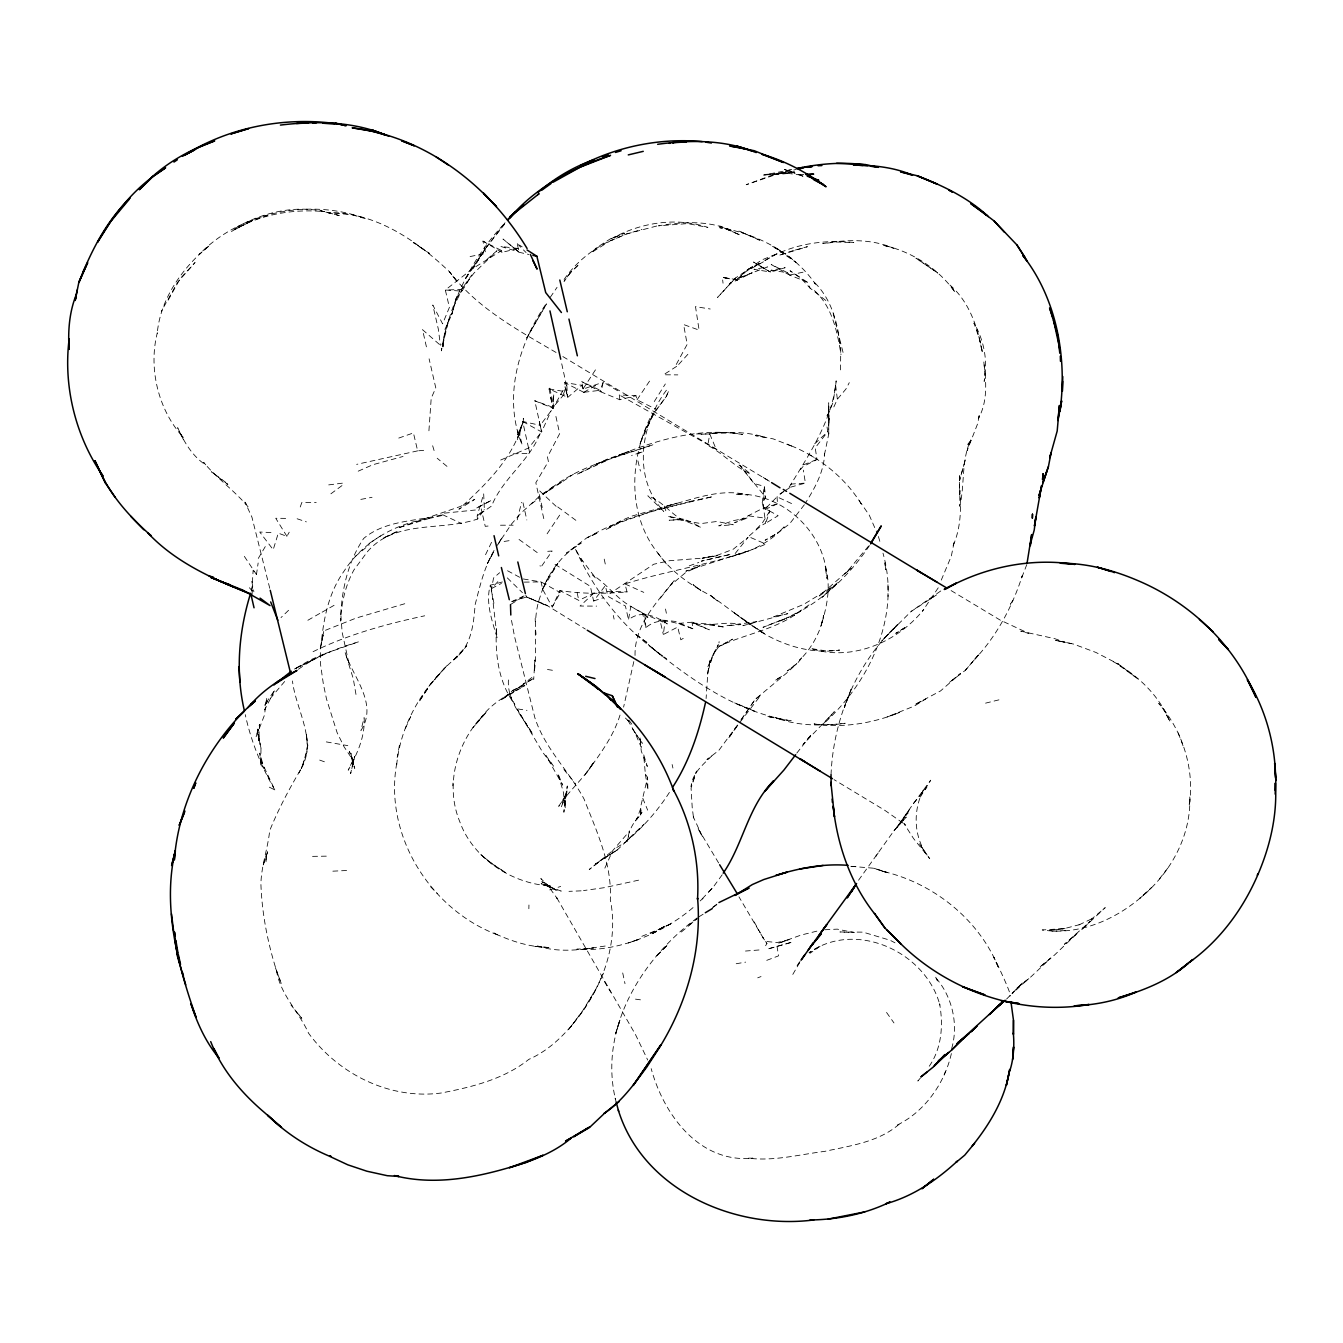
<?xml version="1.0" encoding="UTF-8"?>
<svg xmlns="http://www.w3.org/2000/svg" width="1343" height="1343" viewBox="0 0 1343 1343"><rect width="100%" height="100%" fill="white"/><g stroke="black" fill="none" stroke-linecap="round" stroke-linejoin="round"><path stroke-width="0.75" stroke-dasharray="5 3.75" d="M828.749 433.99L828.698 402.816L828.749 433.99L823.964 457.023L824.652 453.447C823.998 471.712 814.966 487.929 805.431 503.004M260.76 764.939L259.77 753.154L264.067 768.28L260.76 764.939L260.995 748.085L257.369 731.734L260.995 748.085M616.739 847.517L627.483 840.97C628.406 830.948 633.258 821.782 640.712 815.1L640.846 805.985L647.595 777.345L645.379 774.223L643.599 754.447L647.309 766.45L641.283 751.19L639.939 737.005L641.283 747.38L634.735 732.187L627.047 718.824M831.032 774.76C833.281 719.16 856.23 663.56 897.074 625.099L897.745 624.495L892.608 629.867L911.108 611.468L936.759 594.764L925.747 601.546M627.483 840.97L629.582 830.964M707.576 674.169L710.481 658.506L707.845 672.574L706.099 698.545M528.857 908.724L528.941 904.997M789.096 487.274C809.141 454.37 832.576 419.923 836.169 380.841L833.231 401.96L828.228 414.248L829.067 411.042M829.168 418.311L829.017 423.448L828.698 402.866M840.533 369.896L840.752 349.298L838.569 334.558M523.3 578.967L541.061 581.905L542.773 589.594L552.242 607.019L559.88 590.567C582.073 594.026 604.719 593.841 627.063 591.927L624.965 583.92C671.517 569.18 720.755 563.506 765.896 544.083L748.404 536.562C749.008 536.344 760.877 524.928 765.661 523.266L763.479 507.62L764.368 486.351L754.111 483.547L739.741 465.299L736.635 464.258M640.712 815.1L641.064 807.546L636.649 819.364L641.988 812.297L633.409 823.427M556.455 897.376L557.311 898.685L548.951 887.035L540.826 878.574L551.469 888.764L541.85 881.68L555.968 890.006L542.69 883.879L556.103 890.023L561.223 891.097L541.145 883.694L551.15 885.994C512.606 884.13 473.139 858.748 459.843 821.832C444.818 785.638 456.318 743.669 482.506 715.869M528.554 447.991L522.679 421.467L540.188 425.311L534.799 400.785L553.064 408.255L553.769 394.07L553.064 408.255L540.188 425.311L541.615 431.942L528.554 447.991L498.203 461.102M452.809 785.806L452.96 783.07M252.014 595.369L252.568 586.152L251.007 591.457M494.056 550.445C484.118 567.787 480.173 585.061 475.103 604.803C473.693 623.421 471.678 644.052 456.654 657.247C424.657 683.956 400.785 722.702 396.722 764.587L397.008 761.934C383.04 834.339 430.146 909.983 498.387 935.164L493.989 932.915M477.436 519.069L477.168 515.981L483.681 493.821L484.353 509.568L477.436 519.069C441.31 531.475 395.43 519.321 367.495 551.637L353.931 569.952C345.252 585.649 341.441 603.326 340.484 621.087C341.223 592.028 347.249 562.868 363.701 538.425C385.642 520.026 416.061 521.453 442.535 514.671L444.046 513.177L475.355 510.004M635.038 655.434C634.45 625.066 656.912 602.201 674.572 580.126L658.926 599.901M689.782 501.611C654.847 510.676 618.67 518.868 587.512 537.754L598.357 532.5L587.327 537.452L566.528 553.047L581.15 543.076C561.156 554.575 546.349 575.341 539.92 597.383C531.509 621.037 537.972 647.108 534.296 671.752L534.867 659.95L533.691 679.659M426.419 346.847L422.525 329.69L440.386 345.269L441.897 343.858L442.955 346.863L444.248 335.23L448.898 319.265L441.327 350.842C449.418 303.484 471.913 257.386 505.505 222.434M442.955 346.863L444.986 329.22L451.634 314.833L457.023 296.602L451.634 314.833L453.649 306.338L462.026 290.155L454.824 300.043L462.009 291.129L471.762 275.097L461.421 289.467L445.339 290.021L449.401 307.396L442.602 323.814L432.765 304.979L438.406 329.455L440.386 345.269M718.958 642.928L719.126 641.618M251.863 591.256L253.139 570.221L256.463 574.535L258.141 563.002M697.269 917.84C640.863 959.204 597.551 1030.417 616.168 1102.133M762.22 502.987L764.368 486.351L765.611 497.279L762.22 502.987L763.479 507.62L769.74 511.112L765.661 523.266L778.134 515.712L763.479 507.62M683.251 638.361L680.817 639.788L677.711 627.063L663.341 634.517L665.171 620.332L675.73 621.473L692.887 628.776L692.098 622.783M951.364 1053.583C944.498 1084.254 923.178 1113.918 893.918 1126.576M776.808 253.676L763.378 261.516C789.734 244.376 822.957 239.155 853.795 242.546L836.555 242.009L822.755 243.62C846.275 239.49 871.406 238.634 893.75 248.27L882.636 245.097C911.309 251.242 938.791 268.583 955.393 292.724L949.669 284.783C969.629 302.007 977.973 328.045 982.572 353.276L979.282 338.302L973.91 323.042C984.251 340.316 987.961 361.62 984.167 381.429L984.939 375.217L983.815 361.569C986.131 380.422 988.045 401.171 978.443 418.462L979.567 413.879L977.62 423.784L967.094 450.711L970.838 439.732C960.95 460.951 965.029 484.252 959.775 506.277L959.876 490.38C961.303 509.198 960.782 528.672 952.875 546.131L954 542.79L951.331 556.136L940.973 580.797M692.887 628.776C677.51 623.505 660.353 615.111 645.916 627.634L642.575 613.231L647.897 617.377L642.105 612.66L630.774 606.398L642.575 613.231L667.303 623.907C655.72 616.017 641.064 609.621 628.524 619.727L630.774 606.398C616.269 598.088 606.734 583.92 592.683 574.989L595.956 578.514L580.058 557.379L582.342 561.173L575.106 548.448C592.616 587.143 617.864 621.809 651.724 647.712C692.367 680.901 738.247 712.814 791.178 720.771L781.374 719.378M696.513 433.94L709.759 433.99L707.795 445.339C723.138 453.43 734.604 467.011 750.737 474.029L739.741 465.299L765.611 497.279M399.391 745.399L397.192 757.536M785.269 490.564L790.574 487.173L791.128 484.084L805.414 483.094L803.349 470.168M707.643 673.682L707.845 672.574M355.979 694.432L353.259 678.635L345.101 652.413C352.823 677.275 378.474 703.531 360.931 730.474L364.121 717.666C365.313 736.568 357.087 754.044 348.223 770.194L354.753 756.428L350.607 773.652L353.444 760.742L353.494 764.721L350.859 753.222L354.737 768.397L349.314 751.291L353.259 760.608L344.06 746.792L337.076 732.523L326.534 699.099L323.361 684.04L320.557 664.483L320.272 648.787L323.73 631.697L321.212 644.019C323.562 618.401 328.733 592.599 344.077 571.128C362.879 541.934 394.993 523.636 429.038 518.499L397.595 528.051L460.129 506.563L474.767 499.344L458.903 509.232C484.924 485.243 512.774 458.987 522.343 423.901L517.089 440.286L520.278 429.676L519.791 435.048L522.125 444.902C502.483 396.856 518.885 342.952 547.239 302.175M633.812 661.579L623.605 707.123M320.272 648.787L323.579 632.335M502.383 581.955L490.313 585.195C485.259 602.806 492.26 621.087 497.179 637.975L491.471 588.536L493.586 577.943L499.63 572.722M666.413 390.225C640.729 424.539 631.965 477.487 663.795 511.398L647.83 495.785C662.099 500.872 670.459 513.664 683.436 520.648L683.805 519.321L690.134 521.47L701.13 527.48L684.812 520.765L700.979 523.585L716.927 521.47L733.244 524.76L718.723 525.835L733.211 520.681L748.219 517.726L734.638 522.729L762.79 508.292L777.496 503.81L777.043 496.843L786.058 489.507M951.65 1048.598C958.751 1024.491 952.221 996.405 935.635 977.62L937.565 980.91L934.56 975.102M617.646 390.746L603.242 382.067L601.026 391.904L619.828 399.744L635.961 395.715L637.035 399.828L656.643 409.548M303.384 763.68L299.036 772.88L303.384 763.68L307.832 745.583L306.254 733.295L307.748 749.948L301.369 768.381C317.267 740.043 295.863 709.809 292.455 680.951M517.223 519.808L521.588 502.366M965.214 460.045L959.657 480.139L963.921 464.728M649.878 418.428C629.632 460.615 627.382 514.923 657.869 553.115C670.996 571.396 689.832 584.725 709.658 595.067C728.191 607.489 745.063 622.262 764.452 633.493L746.255 621.708L762.807 632.62L759.349 630.874C783.271 645.647 811.29 654.326 839.627 650.096L825.794 650.868L810.551 648.468C851.697 661.981 897.779 642.139 923.799 609.403M556.052 352.47C517.458 329.858 477.084 308.067 449.586 271.89C418.747 242.428 380.623 215.686 336.623 212.731L327.944 212.681L351.799 214.695L365.699 218.758C310.552 197.723 240.028 211.808 198.949 254.7L209.777 245.282C182.9 267.005 160.136 298.666 157.181 333.92L157.316 332.795C148.166 368.704 158.39 410.572 183.706 437.868L181.07 434.746M708.181 670.677L713.452 653.84L718.304 644.674L707.879 666.783L713.452 653.84L718.236 647.41L732.506 639.15L718.774 646.503C745.617 633.678 776.64 629.615 800.629 610.796L786.713 617.998L762.992 627.332L786.713 617.998M619.308 1022.124L615.631 1033.674L619.929 1020.21L615.027 1035.537M620.013 715.08C613.113 737.458 598.424 756.361 584.843 775.112L593.539 762.673C583.668 778.671 568.996 790.708 558.722 806.337L567.031 793.193L561.206 807.042L567.468 789.55L564.547 802.812L567.317 785.991L563.875 812.23L565.269 795.526L565.202 808.402L563.422 792.303L557.832 773.367L562.7 785.118L545.997 755.639L553.904 766.635L542.79 752.449L517.424 709.608L532.651 734.05C522.175 716.407 505.723 699.569 508.678 677.308M300.295 770.194C288.762 789.718 278.236 809.644 269.691 830.645C267.828 848.776 261.264 865.815 260.911 884.063C261.919 913.408 267.643 942.568 276.473 970.502C280.402 994.978 298.901 1011.514 308.537 1033.17C338.654 1074.35 390.091 1099.833 441.226 1093.001C471.897 1087.091 503.961 1079.235 528.823 1059.375C550.831 1049.689 567.753 1031.76 581.72 1012.689L582.258 1011.967C605.122 979.635 618.317 939.277 610.31 899.642C612.156 864.086 596.712 831.468 584.138 799.219C569.197 771.184 544.838 748.504 534.867 717.75L514.621 636.918L510.86 616.991M563.523 394.003L566.494 385.491L561.139 361.116M300.244 506.983L301.873 502.4L316.209 502.5M1026.807 564.547L1021.1 579.337L1022.376 575.476C1012.572 606.146 997.01 635.558 974.85 659.178L978.443 654.964L965.281 670.392L949.048 682.664L960.564 673.447L940.536 690.94L914.717 704.672L925.73 698.998L914.382 706.032L887.152 716.944L899.541 712.512C872.631 723.34 842.917 728.342 814.093 723.894C821.362 724.935 835.883 724.901 845.183 723.256C821.933 726.093 797.574 726.21 775.448 717.615L782.096 719.479L766.685 716.272L782.281 719.495M603.242 382.067L600.22 390.293L601.026 391.904L581.67 381.58L583.752 392.307L600.22 390.293L581.67 381.58M944.129 1075.038L945.606 1071.11L944.935 1072.856M410.337 717.733L410.723 716.658L404.814 729.618M771.167 270.228L770.328 272.092L753.524 262.036L770.328 272.092L785.168 267.693L771.167 270.228L787.418 272.679L789.55 275.063L806.992 281.98L810.148 288.191L828.413 302.528M604.87 868.132L612.66 850.69L629.582 831.116M522.679 421.467L541.615 431.942L551.301 410.37M833.869 406.912L837.361 399.24L845.872 389.117L849.28 382.671M595.167 990.614L603.544 973.138M485.545 554.709L491.857 541.665M274.408 690.906L264.571 710.044L266.854 697.588L264.453 715.181L255.925 737.156L259.518 724.364L258.712 740.816L257.89 729.031L260.257 744.71M428.921 430.784L431.204 398.233L435.787 387.858L429.105 358.833M539.852 434.142C528.941 461.505 502.601 478.444 491.622 505.992L477.168 515.981L484.353 509.568M480.223 718.925C491.051 703.128 508.326 694.247 524.861 685.534L501.51 699.703L512.942 690.252L523.804 685.115L512.724 690.705L534.044 678.198L523.082 684.259L533.423 676.318M482.641 716.054L486.871 711.589L473.021 727.721L482.892 715.584M493.452 552.292L487.341 563.573L493.536 552.04M676.268 364.457L687.18 344.328L683.604 324.553L699.099 330.109L695.506 306.64L710.212 309.008M270.984 532.55L259.753 532.029L273.2 549.723L278.303 533.137L286.932 536.361L289.215 532.197M168.16 300.194L180.281 278.471L195.071 262.523L177.561 282.332L161.378 311.24M552.242 607.019L560.283 592.649L559.88 590.567L578.799 600.388L593.908 593.153L610.209 591.289L627.063 591.927M929.255 1066.224C941.863 1048.077 943.39 1024.978 939.613 1003.809L939.966 1005.303C926.066 952.12 856.062 919.435 809.04 952.707L820.976 945.69L809.863 953.362M938.237 587.814L922.507 611.149M792.806 974.414L799.992 961.974M258.276 558.436L265.427 546.349M498.354 543.982L502.282 537.334L499.797 541.179M1049.487 930.38L1065.117 928.55L1042.235 929.96C1082.894 936.256 1123.285 916.161 1151.287 887.807L1139.334 898.668C1169.871 874.411 1191.359 836.269 1189.78 796.567L1189.159 806.253C1195.035 770.009 1182.797 730.894 1158.724 703.413L1163.609 709.608L1170.173 721.98C1159.261 695.59 1137.974 675.26 1113.297 661.629L1118.685 664.248L1137.974 679.004L1116.302 663.257L1118.685 664.248L1095.972 652.463L1073.477 644.052L1055.598 640.41L1065.133 642.273L1054.708 638.664L1020.764 631.16L1028.872 633.426L1000.35 620.181L950.844 590.433M765.594 945.724L766.937 943.525L762.555 937.095L766.937 943.525M858.563 880.219L893.951 830.78L906.256 817.098L893.951 830.78M496.574 546.282L511.381 524.19L521.134 512.976L541.447 494.459L552.141 487.761L541.649 495.466L552.074 487.308L562.868 481.398L545.795 492.696C575.979 466.34 616.219 457.829 653.051 444.734L607.237 459.625L595.99 464.141L607.12 460.296L576.852 474.364L606.633 459.39L629.145 451.399L618.216 455.428C657.281 439.9 700.156 426.99 742.511 434.444L731.499 433L711.521 433.319M769.74 511.112L762.471 522.847L755.186 530.334M654.259 401.574L665.339 383.964M804.373 504.716L789.667 523.77L777.731 532.919L784.161 526.892C770.429 541.984 751.727 551.503 732.069 556.355L746.272 551.537L685.837 571.195L700.089 565.672L685.534 572.638L670.308 585.464M437.7 676.049L447.353 665.104L428.551 686.709L437.7 676.049L434.595 679.692M876.626 855.155L876.005 856.112L879.699 850.807M427.662 688.64L418.815 702.036L427.93 688.22M595.453 369.862L582.896 389.168L583.752 392.307L598.693 383.729L582.896 389.168L581.855 385.307L564.664 382.621L567.736 397.394L581.855 385.307M741.487 719.412L755.253 699.267L786.88 672.877L796.852 663.66L787.233 670.98L797.574 663.14L802.644 656.727L799.387 660.37C811.676 648.199 820.573 632.352 823.662 615.329L820.942 626.14C826.969 606.499 831.535 586.152 824.988 565.789L827.003 578.564C825.374 531.727 781.693 491.991 735.209 494.14L748.051 494.946C720.352 487.794 692.652 499.579 666.044 506.294L677.04 503.205L631.361 516.249L620.046 521.151L605.861 529.595L620.6 522.276L655.149 510.189L713.099 496.574L689.933 501.426M637.035 399.828L649.743 380.824M273.687 691.561L264.218 705.629L284.649 681.505M547.105 533.809L560.065 514.554M869.492 545.594C846.879 579.169 815.302 607.791 777.043 622.212M550.261 297.323L557.043 287.335M669.402 792.42C657.617 810.836 643.096 827.254 626.291 841.238L644.036 824.266L617.394 849.867L595.486 863.885L602.403 859.251L589.224 869.525L612.66 850.69M740.849 720.083L755.253 699.267L760.793 695.238L738.935 723.608M737.492 725.002L718.824 750.401L706.938 759.567L711.807 755.874C702.909 764.788 692.367 772.98 691.041 786.629L696.581 771.05L691.074 788.072L692.216 807.579L693.693 819.163L693.273 816.829L702.909 837.596L702.255 836.437M895.042 829.521L908.137 812.733L896.553 827.724L913.509 803.467L926.871 787.434M590.534 766.937L593.539 762.673M737.777 725.287L728.225 738.616L737.324 725.724M796.819 753.087L811.827 734.033L802.98 744.492L834.339 711.689L822.587 724.649C869.676 682.513 901.069 616.622 882.989 553.182M901.371 820.892L910.151 808.687L903.856 817.4M722.198 874.78L712.965 887.471L700.375 900.767M868.585 546.03L847.164 571.614L819.264 595.956L836.706 584.205M800.059 961.487L796.55 966.272L799.622 962.243M564.094 279.428C575.912 262.372 592.481 248.992 611.25 240.212L591.373 252.618L596.242 247.951L610.108 238.987L624.68 233.145L610.78 239.071C639.755 222.753 675.949 216.676 707.895 227.42L687.566 223.593L658.523 225.825C683.134 221.477 709.574 220.42 732.842 230.912L719.596 227.689C756.529 233.363 794.082 253.038 815.486 284.162L813.573 281.577C830.595 297.642 837.512 321.397 839.979 344.06M555.045 564.396L590.366 586.354L593.606 601.026L605.34 585.632L607.892 596.359L625.418 606.046L628.524 619.727M1159.378 878.943L1169.367 866.084M827.053 427.007L827.708 431.741L815.218 447.84L816.997 459.457L802.862 466.709L800.428 469.614M735.175 553.517L748.068 537.318L733.211 549.237L717.968 555.045L702.12 558.252L717.28 555.717L701.348 558.235L669.486 560.719L653.705 564.245L610.41 593.186M505.035 222.753L485.73 248.119L473.189 268.298L485.024 249.11L505.018 223.609M913.509 803.467L930.699 780.199L920.056 797.44L924.185 788.375C912.166 810.484 913.408 839.039 929.725 858.647L913.593 838.586L903.889 823.477L905.87 825.106L884.97 810.433L834.07 779.662M965.281 670.392L978.308 655.132M288.577 610.293L281.006 617.579M920.509 1077.925L917.823 1081.014L920.425 1078.261M678.651 364.49L688.64 353.461M493.922 603.175L490.313 585.195L491.471 588.536L499.663 579.706M708.668 891.937L712.965 887.471M897.074 625.099L881.797 640.947L896.805 625.536M1081.77 929.658L1090.197 921.332L1064.395 944.314L1076.062 934.443L1054.289 955.259L1039.398 967.396L1050.881 958.029L1030.366 977.351L1016.013 988.817L1028.839 978.661M681.337 932.008L697.235 918.662L686.726 926.754M1083.65 927.812L1105.239 907.633L1091.188 919.367L1093.336 918.075L1078.043 925.327L1080.242 924.471L1064.042 928.668M700.156 900.935L703.01 898.266L700.173 900.717M593.908 593.153L580.058 606.046L596.661 606.113M899.021 1124.326C878.607 1142.054 850.337 1145.78 824.787 1151.354C799.387 1154.544 773.87 1161.41 748.152 1158.153L752.903 1158.203C699.35 1163.441 663.761 1114.858 651.187 1068.625M814.681 443.794L827.708 431.741M747.463 269.775L760.927 262.741L747.463 269.775L737.508 278.84L746.104 271.454L763.529 261.734L749.747 268.482L735.477 278.035L729.383 283.877L752.231 272.763L738.012 278.37L767.491 266.904L753.927 269.339L770.143 271.957M844.529 574.015L851.328 568.223L847.164 571.614L847.836 571.01M1006.578 999.074L1022.611 982.707L1012.001 993.736L1027.311 979.87M487.039 259.317L496.893 250.788L473.911 273.166L461.421 289.467L462.009 291.129L445.339 290.021L472.77 268.566L501.594 250.57L502.03 252.366L517.928 248.455L518.902 252.232L528.873 254.465M355.257 556.455L369.191 544.889M531.358 503.961L538.56 498.354M712.797 907.23L717.38 903.721M330.898 493.804L344.782 483.53M809.006 604.887L793.948 615.48M748.605 269.204L761.632 260.005L775.515 254.415M298.448 669.267C316.411 656.19 337.429 648.199 358.564 641.836L325.023 653.605L308.974 661.814L326.433 653.067L325.023 653.605M940.788 590.954L911.108 611.468M712.73 907.566L717.246 904.41L714.14 906.559M693.038 907.599C674.27 923.631 651.842 935.517 628.255 942.92L639.553 939.093C619.627 946.462 598.172 950.978 576.852 949.182L593.539 947.99C575.005 950.525 555.649 952.002 537.603 945.992L542.052 947.033C525.717 945.892 509.937 940.385 495.097 933.771M562.969 481.331L573.461 474.146M369.023 543.512L383.46 533.994M831.871 587.109L803.869 604.3L773.669 616.857L787.77 613.667L742.88 625.687L756.881 621.608L726.227 625.804L740.916 624.613C725.002 620.382 708.751 627.718 692.77 623.102L692.417 622.178L676.721 623.588M676.62 366.37L663.543 374.781L677.812 374.882M779.964 493.939L783.506 491.689M698.88 916.849L703.698 913.861M511.079 604.182L524.156 596.141M322.152 612.173L335.649 604.417M307.866 620.265L321.313 612.559M296.182 668.025L310.216 659.984L326.433 653.067M251.242 220.923L235.495 229.217L252.568 220.521L251.242 220.923L267.526 215.434M491.471 588.536L501.426 583.433M295.964 668.294L311.895 660.403L294.419 669.032M313.07 651.691C348.324 634.416 386.448 623.975 424.707 615.799M524.072 595.923L510.323 602.218L526.456 596.964L545.459 604.484L585.33 629.061M777.496 503.81L764.268 509.836L777.043 496.843L793.411 504.397M358.212 471.175L372.834 464.728L403.034 456.469M620.701 521.672L609.353 526.557M766.752 960.346L778.52 955.88L777.026 946.227M650.348 933.368L672.205 923.145L661.377 928.366L665.91 925.377L650.65 934.627L661.176 928.449L639.537 937.263M803.601 464.779L816.997 459.457M325.459 630.27L356.197 618.049L404.763 603.729M757.721 977.822L761.028 976.562M689.228 565.856L698.83 562.432M398.77 438.07L413.426 432.933L417.656 450.862L426.302 450.106M593.606 601.026L603.645 597.635M637.337 453.581L643.129 451.684L631.563 455.462M549.723 889.905L560.669 886.464M790.171 169.99L774.29 174.372L746.204 184.73L776.254 174.456L796.382 169.369M790.574 487.173L805.414 483.094M985.577 703.144L1001.593 699.199M791.715 169.537L763.647 175.06L778.839 173.6C737.995 175.664 790.574 175.01 794.62 171.938L780.468 173.683L795.694 172.038L781.827 172.559L801.251 175.144M417.656 450.862L356.65 464.376M638.58 880.169L604.434 887.656L583.534 890.577M656.693 226.027L626.342 234.018L611.703 240.296L626.207 234.085L642.055 229.384M428.719 518.566L444.684 514.906M789.55 275.063L803.651 272.058M470.1 256.563L485.679 253.357L482.943 241.119L501.594 250.57M360.831 499.395L372.045 497.296M816.863 931.152L801.066 935.064L777.95 943.424L789.029 939.664L777.211 942.534L764.201 941.292M736.216 963.737L745.65 962.125M605.173 946.043L581.771 949.4M504.129 541.447L509.198 540.658M328.716 484.89L344.614 482.892M1053.533 929.86L1065.117 928.55M759.013 949.971L745.483 951.045M488.063 526.036L485.259 526.338L481.214 508.879M712.562 433.269C730.122 431.523 748.202 432.06 765.174 437.281L755.27 435.619L773.148 438.859L792.974 446.615L786.981 444.164C817.165 455.428 844.176 476.345 861.148 503.759L859.084 500.486L869.24 515.108L877.046 532.919M723.541 432.429L700.173 434.444M547.726 551.318L552.124 551.033L540.558 567.72L540.071 565.537M1051.989 931.287L1069.213 930.38M824.887 929.759L837.277 929.138L854.249 932.613L839.929 931.975L863.045 932.143L890.073 940.234L894.992 942.82M332.863 871.171L347.468 870.465M581.099 890.845L568.979 891.349M803.769 174.573L799.807 174.741L784.362 169.436L804.625 176.806L801.821 175.815M513.227 453.783L529.813 453.447L528.051 445.288M312.55 856.364L327.121 856.146M524.24 582.123L541.061 581.905L560.283 592.649M500.469 525.214L513.144 525.197M285.656 518.381L275.751 518.264L286.932 536.361M851.009 866.319L873.84 868.233L886.145 872.094L881.377 871.036C932.697 882.351 979.4 919.418 998.94 968.572C981.196 930.934 1015.006 998.957 1009.768 995.935M851.093 866.42L855.239 866.604L851.68 865.983M665.171 620.332L659.95 620.097L663.341 634.517M619.828 399.744L619.274 394.926L635.961 395.715M517.928 248.455L500.771 246.457L518.818 251.896L503.004 239.054L518.902 252.232M326.315 741.907L347.803 745.634M635.491 999.142L640.493 999.83M748.806 515.863L763.982 517.995M709.524 624.965L725.019 627.248L708.6 623.891L692.77 623.102L709.289 629.8L692.417 622.178M737.089 279.663L722.366 277.38L723.038 283.205M517.794 708.936L526.993 710.363M547.474 669.502L555.482 670.761M549.018 388.899L566.276 391.854L567.736 397.394L549.018 388.899L553.064 408.037L565.101 386.734L566.276 391.854L552.98 407.332L534.799 400.785M728.527 278.488L722.366 277.38L737.643 280.284M683.805 519.321L667.656 516.216L683.436 520.648M1057.982 640.762L1073.477 644.052M319.684 760.088L326.853 762.673M297.122 518.767L306.338 521.873M502.03 252.366L482.943 241.119M526.456 596.964L547.306 605.811L526.456 596.964L525.801 595.134M716.776 449.519L619.274 394.926M624.965 583.92L643.801 592.381M519.64 577.272L505.791 569.801M442.535 514.671L461.74 523.636M583.752 392.307L564.664 382.621M269.355 787.183L274.811 789.902L259.518 757.318L264.067 768.28M787.418 272.679L771.218 264.487L788.744 274.677M769.388 481.247L562.65 356.432M809.342 454.656L814.362 457.644M763.177 477.42L769.908 481.583M518.499 249.815L517.273 243.704L522.175 246.843M806.992 281.98L790.053 270.749L801.251 278.555L810.148 288.191M446.984 466.374L437.18 458.232M519.036 539.466L537.217 552.577M651.724 647.712L666.313 658.775L664.483 657.08M557.765 506.949L576.382 520.698M539.718 490.934L556.791 506.983M507.301 577.876L522.444 592.683M430.65 886.85L437.566 893.666M814.412 290.608C832.24 306.607 837.31 331.922 841.003 354.602M625.418 718.052L629.514 722.098M517.273 243.704L526.07 252.551M249.412 587.747L251.98 590.668M563.909 769.556L575.727 784.043M299.103 1014.989L301.806 1018.313L290.995 1005.068M657.869 553.115L667.37 565.235M628.877 720.117L632.251 724.8M886.548 1012.454L893.968 1022.93M634.735 732.187L642.34 743.283L632.402 728.762M927.19 855.155L919.166 843.387L924.605 851.412M183.32 439.413L177.645 427.695C184.125 442.099 192.469 456.452 206.083 465.182L203.582 462.345C217.079 478.528 234.689 490.783 248.287 507.066L244.963 502.131L251.93 517.156L269.758 588.301M244.342 556.371L256.463 574.535M556.841 897.93L635.541 1034.681L647.729 1060.063M763.26 938.119L738.969 896.855M604.417 981.582L610.88 992.376M718.639 862.978L697.638 827.825L702.708 837.277M754.195 921.902L760.222 932.781L759.265 931.035M274.811 789.902C261.247 766.433 250.99 741.168 245.265 714.644M267.425 775.549L269.221 779.108M509.35 693.609L514.839 704.706C498.035 681.656 494.996 653.923 496.457 626.308M1166.714 714.761L1167.285 716.004M709.759 433.99L716.054 448.898M642.777 798.296L647.662 810.148M1178.214 732.892L1184.157 748.823M275.365 967.564L281.342 983.714L276.473 970.502M517.391 431.019L520.496 440.101M664.248 506.093L665.809 510.76M878.406 536.529L880.605 543.898M432.664 445.758L434.679 452.557M833.18 313.641L843.84 355.509M615.094 1098.171L615.48 1099.548M348.895 663.241L342.112 632.167L340.971 616.185M637.908 460.867L640.426 471.074M672.121 764.536L672.927 768.045M613.281 615.48L614.104 619.089M550.546 397.159L553.064 408.255M539.265 421.433L541.615 431.942M978.846 336.388L982.572 353.276M539.366 494.56L542.236 507.536M523.015 502.752L526.825 519.959M543.781 518.616L535.84 482.725L548.397 461.421L547.424 456.973L559.662 433.655L555.381 413.963M604.216 559.124L605.995 567.367M577.154 592.783L578.799 600.388M549.824 388.127L553.501 405.267M622.716 972.953L624.999 983.697M251.779 581.318L253.877 591.81M665.524 609.034L666.363 613.264M645.379 774.223L647.914 790.137L647.595 777.345M835.615 385.256L837.361 399.24M535.605 630.001L536.042 634.484M644.774 614.003L645.916 627.634M566.847 385.542L567.501 396.521M535.169 618.401L535.286 621.658M887.958 584.742L887.992 596.527M959.624 475.808L959.523 494.677L959.624 475.808M266.166 854.987L265.998 862.743L266.166 854.987M523.35 418.311L523.216 422.273L517.458 434.897L523.216 422.273L523.35 418.311M267.626 851.882L262.691 866.47L267.626 851.882M645.748 429.021L639.671 444.483L653.739 413.174L666.397 396.303L668.696 390.897L666.397 396.303L655.25 411.596L648.434 423.616L653.739 413.174L645.748 429.021M546.467 304.005L526.657 338.083L546.467 304.005M851.076 689.446L844.394 707.543L851.076 689.446M548.548 577.037L542.001 590.165L557.815 563.355L548.548 577.037M1010.473 604.149L1012.874 600.321L1010.473 604.149M827.943 414.215L827.036 415.961L828.614 413.191L827.943 414.215M595.721 989.539L583.701 1009.684L568.509 1029.695L582.056 1011.766L595.721 989.539M473.206 266.703L464.628 279.999L485.142 249.043L473.206 266.703M723.776 290.625L717.531 297.458L735.477 278.035L723.776 290.625M666.883 945.573L655.737 956.921L666.883 945.573M967.9 444.315L971.812 439.597L967.9 444.315M570.053 272.931L564.043 281.342L571.178 271.907L579.219 264.135L570.053 272.931M457.426 656.828L452.322 661.125L466.76 645.815L457.426 656.828M837.478 582.694L822.252 597.215L837.478 582.694M775.734 680.078L782.348 675.898L775.734 680.078M1077.052 933.318L1074.165 935.87L1077.052 933.318M503.054 698.276L513.58 691.763L503.054 698.276M237.963 226.547L231.214 231.684C258.628 214.561 292.421 208.635 324.351 211.623C295.074 205.009 263.899 212.312 237.963 226.547M904.594 627.785L895.731 633.342L904.594 627.785M617.444 849.817L603.141 858.849L617.394 849.867M490.699 500.721L475.976 508.359L490.699 500.721M774.777 534.732L765.107 540.239L775.616 534.279L774.777 534.732M397.192 531.492L382.453 538.493L397.192 531.492M792.941 250.671L778.705 255.455L807.428 246.692L792.941 250.671M790.96 942.467L767.206 949.165L790.96 942.467M729.853 554.525L701.264 561.173L729.853 554.525M678.081 519.59L669.167 520.211L684.342 519.691L678.081 519.59M548.934 947.537L533.07 946.244L548.934 947.537M339.108 215.518L320.792 210.801L339.108 215.518M887.068 872.614L873.84 868.233L887.068 872.614M759.55 240.145L738.297 230.761L759.55 240.145M750.804 709.322L734.587 702.876L754.413 711.135L750.804 709.322M736.837 233.598L719.798 226.044L740.564 235.277L736.837 233.598M780.451 250.671L772.729 246.39L790.641 257.671L795.996 262.389L774.642 247.599L780.451 250.671M505.606 872.597L491.102 863.163L505.539 872.564M937.699 272.982L915.926 258.141L937.699 272.982M421.752 248.203L413.208 242.462L429.391 253.374L421.752 248.203M745.751 620.768L732.808 611.854L747.799 622.833L745.751 620.768M646.839 642.441L634.517 633.426L646.839 642.441M700.811 590.383L693.089 584.658L700.811 590.383M225.725 482.372L211.405 471.762L227.874 484.454L225.725 482.372M661.965 656.022L648.316 644.69L661.965 656.022M713.653 597.87L710.38 595.234L717.464 600.959L713.653 597.87M491.471 863.23L480.878 854.685L492.109 863.885L491.471 863.23M455.949 280.066L449.586 271.89L456.637 281.023L455.949 280.066M885.171 565.05L884.919 562.767L885.675 569.734L885.171 565.05"/><path stroke-width="1.5" d="M1013.478 1020.294L1013.445 1034.295L1013.478 1020.294L1010.977 1001.945M1013.293 1033.103C1014.418 1043.393 1013.864 1060.634 1009.113 1072.503L1009.718 1069.431L1006.394 1085.245L1009.029 1073.175C1004.128 1100.253 989.287 1124.779 972.198 1146.015L974.565 1143.397M983.596 212.966L994.089 220.957L1016.936 244.963L1027.026 260.945L1022.812 255.455C1056.672 298.347 1067.484 357.977 1059.946 411.21L1061.658 400.835L1057.931 420.527L1059.426 405.418L1057.193 431.019L1049.689 457.778L1051.049 452.977L1048.413 466.642L1042.957 482.49L1048.413 466.642M831.149 785.756L831.032 774.76M1275.195 790.456L1275.346 782.952C1277.512 813.321 1270.73 843.824 1259.113 871.741C1244.357 907.331 1220.72 940.033 1189.21 962.461L1192.886 959.523L1176.267 972.55L1188.555 963.065C1168.662 980.726 1143.38 990.58 1118.165 997.899L1136.262 991.94C1116.822 1000.753 1095.519 1005.034 1074.249 1005.806L1075.39 1005.823M1062.783 376.544L1062.33 391.333L1062.666 381.328M1275.178 794.149L1275.85 780.484L1274.658 763.378L1275.85 780.484M1012.723 1058.418L1013.545 1046.885L1012.622 1059.711M1030.434 545.392L1031.642 534.581L1027.143 562.667M1035.906 517.021L1034.228 530.049L1029.829 545.963L1030.534 542.606M77.172 290.038L75.158 300.496L78.784 282.618L87.681 262.691L82.645 272.663M705.478 702.607C698.931 732.304 689.194 761.733 672.474 787.468M69.181 338.839C63.087 386.28 75.611 436.744 102.975 475.959L99.382 470.403C110.865 495.953 130.12 517.273 150.97 535.588L148.166 533.272C175.899 562.616 213.436 579.152 250.167 593.858L210.566 577.289L242.831 590.097L270.044 605.592L260.072 598.122M1035.856 516.971L1034.429 526.003L1041.597 485.612L1039.247 498.001L1040.405 490.732L1039.096 495.265M75.275 299.69L76.316 294.52C69.349 311.878 67.838 330.882 69.114 349.398L68.929 343.17M250.621 593.237C238.903 630.992 235.226 671.953 244.426 710.85M175.094 851.512C162.419 906.76 177.662 964.828 196.011 1017.121L190.924 1003.775C197.169 1023.248 205.815 1042.252 218.993 1058.083L213.906 1048.53M175.446 850.807L171.619 865.547L175.262 850.958L174.321 860.057C178.837 799.975 209.642 742.159 253.961 701.684L250.167 705.763M1046.801 471.309L1039.062 495.382M184.948 811.071L179.173 825.391L184.411 812.582M86.137 265.713L78.784 282.618C90.871 251.712 106.03 221.226 130.271 197.958M1257.854 873.857L1257.249 875.183M851.261 892.205L856.465 883.644M870.633 543.932L881.26 525.902L871.003 542.757M723.206 873.168C743.317 843.975 747.85 806.505 773.669 780.753L764.671 791.497L783.943 770.026L795.644 754.732M856.481 883.526L847.181 897.896L856.414 883.895M821.009 934.107L811.659 945.304L820.791 934.342M808.117 950.122L813.052 943.357L801.016 960.195M814.681 941.107L856.246 883.963M801.502 959.523L804.793 954.806M809.863 947.722L813.556 942.484M818.928 935.433L826.751 924.588L820.707 932.932M973.272 1144.807L964.744 1155.148L956.048 1162.4L957.24 1161.208C936.894 1179.977 913.156 1196.21 886.061 1203.697L890.023 1201.985C865.278 1214.106 837.428 1219.645 809.98 1219.981L813.841 1219.931C735.041 1230.154 643.096 1190.368 618.284 1110.057M507.503 219.748L515.83 211.623L510.139 217.885M619.106 1101.613L604.434 1113.263C621.977 1101.327 634.332 1083.801 646.839 1066.997L659.984 1046.701C687.112 1002.55 702.07 949.887 697.571 898.031L697.521 899.306C699.753 861.434 691.259 822.587 673.095 789.264L673.8 790.909C656.458 742.36 620.684 701.701 577.742 673.733L596.057 686.558L598.743 689.547L577.792 673.682L596.057 686.558L605.357 694.952M508.342 219.614C534.447 187.919 572.068 168.043 610.545 155.352L580.243 167.12L553.316 182.111M248.035 707.643C261.163 691.494 278.656 679.843 297.004 670.409L276.876 682.865M933.872 1066.443L945.036 1054.507L932.965 1067.282L920.912 1076.918L926.754 1072.218M991.201 1012.756L989.858 1014.015L1003.809 1001.123L956.602 1044.132L967.128 1035.084L950.676 1050.931L938.253 1061.071L948.628 1052.476L934.762 1065.519M951.683 1050.008L960.833 1040.59M144.658 184.209C163.812 164.064 188.692 150.114 214.729 140.897L199.117 147.226L184.344 155.251C229.502 126.746 286.26 116.203 338.906 124.06M151.86 177.259L139.37 189.716L153.186 176.319L165.625 167.808L151.86 177.259L153.186 176.319M971.677 1031.273L977.016 1025.951L970.553 1032.381M129.163 199.368L110.613 221.629L97.569 242.244C111.402 218.456 128.24 195.692 150.131 178.77M989.321 1014.603L1002.398 1001.962M243.452 711.958L235.814 719.16L244.426 711.119M273.955 684.997L291.347 671.231M995.902 1008.257L1003.641 1001.509M523.585 204.959L509.971 216.743L539.097 193.677L537.687 194.601M1003.809 1001.324L998.235 1005.974L1005.185 1000.216M538.107 192.452C554.458 178.25 573.343 166.901 593.841 159.783L579.773 166.079C616.924 146.488 660.303 137.758 702.154 141.603M957.559 1042.739L969.428 1033.388M255.338 701.113L250.57 704.739L255.17 701.214M541.565 190.37L550.949 183.622M277.497 681.74L279.092 680.616M173.969 162.083L177.36 159.767M182.447 156.325L194.601 149.761M588.049 1127.885L565.521 1141.114L571.396 1137.89C553.702 1153.049 531.442 1161.124 509.4 1167.722L543.042 1155.265L526.003 1162.45L526.892 1162.081C484.672 1175.864 438.456 1186.893 394.406 1175.578L399.022 1176.451L387.254 1175.696L366.84 1171.197L347.854 1164.834L328.347 1155.735C305.851 1146.099 285.052 1132.451 267.626 1115.21L281.493 1127.448L264.672 1112.709C241.874 1093.37 221.679 1069.901 210.717 1041.614M705.293 912.77L712.294 908.573M604.098 1113.347L605.223 1112.642L589.376 1127.616L573.662 1136.766L589.762 1126.794M944.532 589.51C983.512 567.367 1030.45 557.479 1074.92 564.396L1060.248 563.221L1061.104 563.204C1087.31 563.271 1113.129 570.07 1137.101 580.277C1189.512 602.218 1234.486 644.422 1255.957 697.353L1247.328 679.709C1265.307 708.97 1275.011 743.216 1275.598 777.53M946.177 588.62L956.216 583.164L944.23 589.224M718.908 902.563L749.058 888.008L734.806 895.479L752.382 884.533L763.747 879.547L787.082 872.144L775.901 875.384C799.152 868.115 823.662 863.331 848.104 865.362M587.965 163.208L591.524 161.311M184.344 155.234L194.701 149.912M602.487 156.795L607.993 154.663M615.463 152.447L621.087 150.785M643.263 151.339L628.272 154.898M864.741 1211.906L828.178 1219.125M797.238 168.429C823.813 162.805 851.865 160.992 878.44 167.388M800.042 168.647L803.702 167.925M797.507 168.58L803.013 167.506M799.572 869.039L823.074 865.429M807.596 167.321L811.76 166.817M657.634 144.305C689.328 139.974 722.433 139.605 752.751 151.171M804.843 167.153L812.414 166.347M673.582 142.61L672.558 142.711L686.357 141.955M280.418 125.084C315.336 120.87 352.051 121.223 385.021 134.72M1075.139 1005.806L1089.106 1004.48C1019.992 1016.349 945.976 990.496 897.342 940.318L900.918 944.163M296.551 123.506L308.588 123.002M807.462 174.64L813.657 174.154L805.733 174.489M818.072 165.743L821.866 165.575M312.533 122.868L316.478 122.75M669.284 143.298L670.174 143.315M836.555 163.309L865.748 164.551M867.696 165.76L853.325 164.92C873.454 165.273 893.834 167.12 912.535 175.194L900.633 171.854L917.118 175.732L937.414 184.209L917.118 175.732C942.736 185.636 968.085 197.606 988.33 216.592M854.45 164.988L863.045 165.508M322.74 123.203L334.776 124.127M705.864 142.173L711.437 143.046M735.93 146.991L729.803 146.018L754.195 150.701L783.456 162.503L761.884 154.244C785.118 160.824 806.723 172.441 826.079 186.778L806.891 174.573L823.679 184.763L813.841 179.844M871.271 166.331L876.66 167.203M509.316 599.717L501.375 567.518M737.962 147.31L745.969 149.09L736.887 146.102L751.593 150.987M532.869 255.355L536.864 256.244L545.711 292.589L561.424 312.533M342.549 124.899L346.192 125.738M345.42 125.587L335.263 123.22L344.731 125.436M585.666 676.284L594.999 678.551M812.75 178.804L818.827 180.298L807.227 176.185M385.105 134.904L371.877 131.161L352.168 127.854C425.949 136.65 489.524 186.157 527.094 248.472M208.971 575.878L213.503 577.238M1111.03 571.396L1097.315 567.166L1111.668 571.648M611.065 700.19L604.635 693.206L612.274 695.724L617.495 707.173M753.423 151.591L756.26 152.565M1113.465 572.219L1114.489 572.571L1112.994 572M388.664 136.18L371.256 129.667L384.568 134.77M226.245 583.332L230.19 584.86M233.548 586.874L212.748 577.994L231.466 586.018M645.16 665.171L665.154 677.09L587.227 630.22M783.271 489.423L786.545 491.37M937.179 582.274L916.631 570.053L947.436 588.402M789.818 493.301L920.929 572.655M832.442 778.671L653.37 670.006M805.347 762.035L800.092 758.845L820.288 771.251M771.587 482.607L779.998 487.811M527.06 249.983L536.864 256.244M448.293 165.004L436.29 157.03M609.772 698.578L620.701 709.322L612.626 699.904M1199.4 619.442L1213.249 631.881M604.635 693.206L615.682 703.43M886.884 930.044L899.206 942.182L884.819 927.879L874.545 913.542L884.819 927.879M130.707 516.216L143.852 529.797M994.089 220.957L1004.48 232.289M875.065 914.365C850.606 883.728 837.243 844.831 833.164 806.102L834.473 816.796L830.914 782.348M105.442 483.01L95.017 460.884L105.442 483.01L115.179 497.346M1025.246 257.688L1016.936 244.963M719.647 864.758L736.971 893.246M532.852 260.508L537.099 269.12L530.367 254.431M612.274 695.724L616.571 705.226M270.682 601.933L277.816 620.248M1049.84 308.487L1057.361 333.853L1060.215 352.722M185.72 984.839L177.813 957.727L174.288 931.891M1049.538 307.967L1053.046 318.274M182.396 972.181L183.487 976.16M616.168 1102.133L618.653 1111.383M525.382 593.556L517.81 561.978M1053.55 320.289L1058.653 343.724M270.245 590.299L290.508 672.927M559.813 280.016L567.283 311.761M568.945 319.063L577.356 355.811M498.689 555.868L494.039 535.672M250.788 593.757L254.045 607.808M549.959 310.904L560.719 359.219M178.384 954.722L180.55 964.392M176.453 947.789L180.029 964.576M510.491 604.585L510.81 615.01M175.883 940.469L177.947 952.791M175.06 941.074L177.813 957.727M1058.905 345.504L1059.778 353.142M171.484 913.861L173.583 930.884M174.758 932.361L175.178 936.356M832.156 799.102L832.375 802.426M238.97 666.581L239.893 682.16M1060.315 356.164L1060.466 361.301M1032.364 518.079L1032.482 514.201L1032.364 518.079M1043.041 473.861L1042.571 479.552L1043.041 473.861M195.675 783.053L193.795 788.223L195.675 783.053M746.842 822.134L746.842 822.134M660.638 1045.19L633.241 1085.413L660.638 1045.19M232.725 725.186L223.274 738.079L234.404 722.97L232.725 725.186M933.654 1179.322L922.07 1188.622L933.654 1179.322M247.347 128.962L230.862 133.947L248.606 128.592L247.347 128.962M1018.699 1003.523L1001.257 1000.72L1018.699 1003.523M984.755 994.844L962.629 986.752L984.755 994.844M414.064 145.699L401.826 140.864L414.064 145.699M330.814 1156.289L329.841 1155.903L330.814 1156.289M952.338 191.982L949.216 190.286L952.338 191.982M982.656 212.144L970.905 203.716L986.87 215.468L982.656 212.144M496.44 206.654L483.732 193.342L496.44 206.654M1225.32 646.419L1218.756 639.419L1228.224 649.559L1225.32 646.419"/></g></svg>
